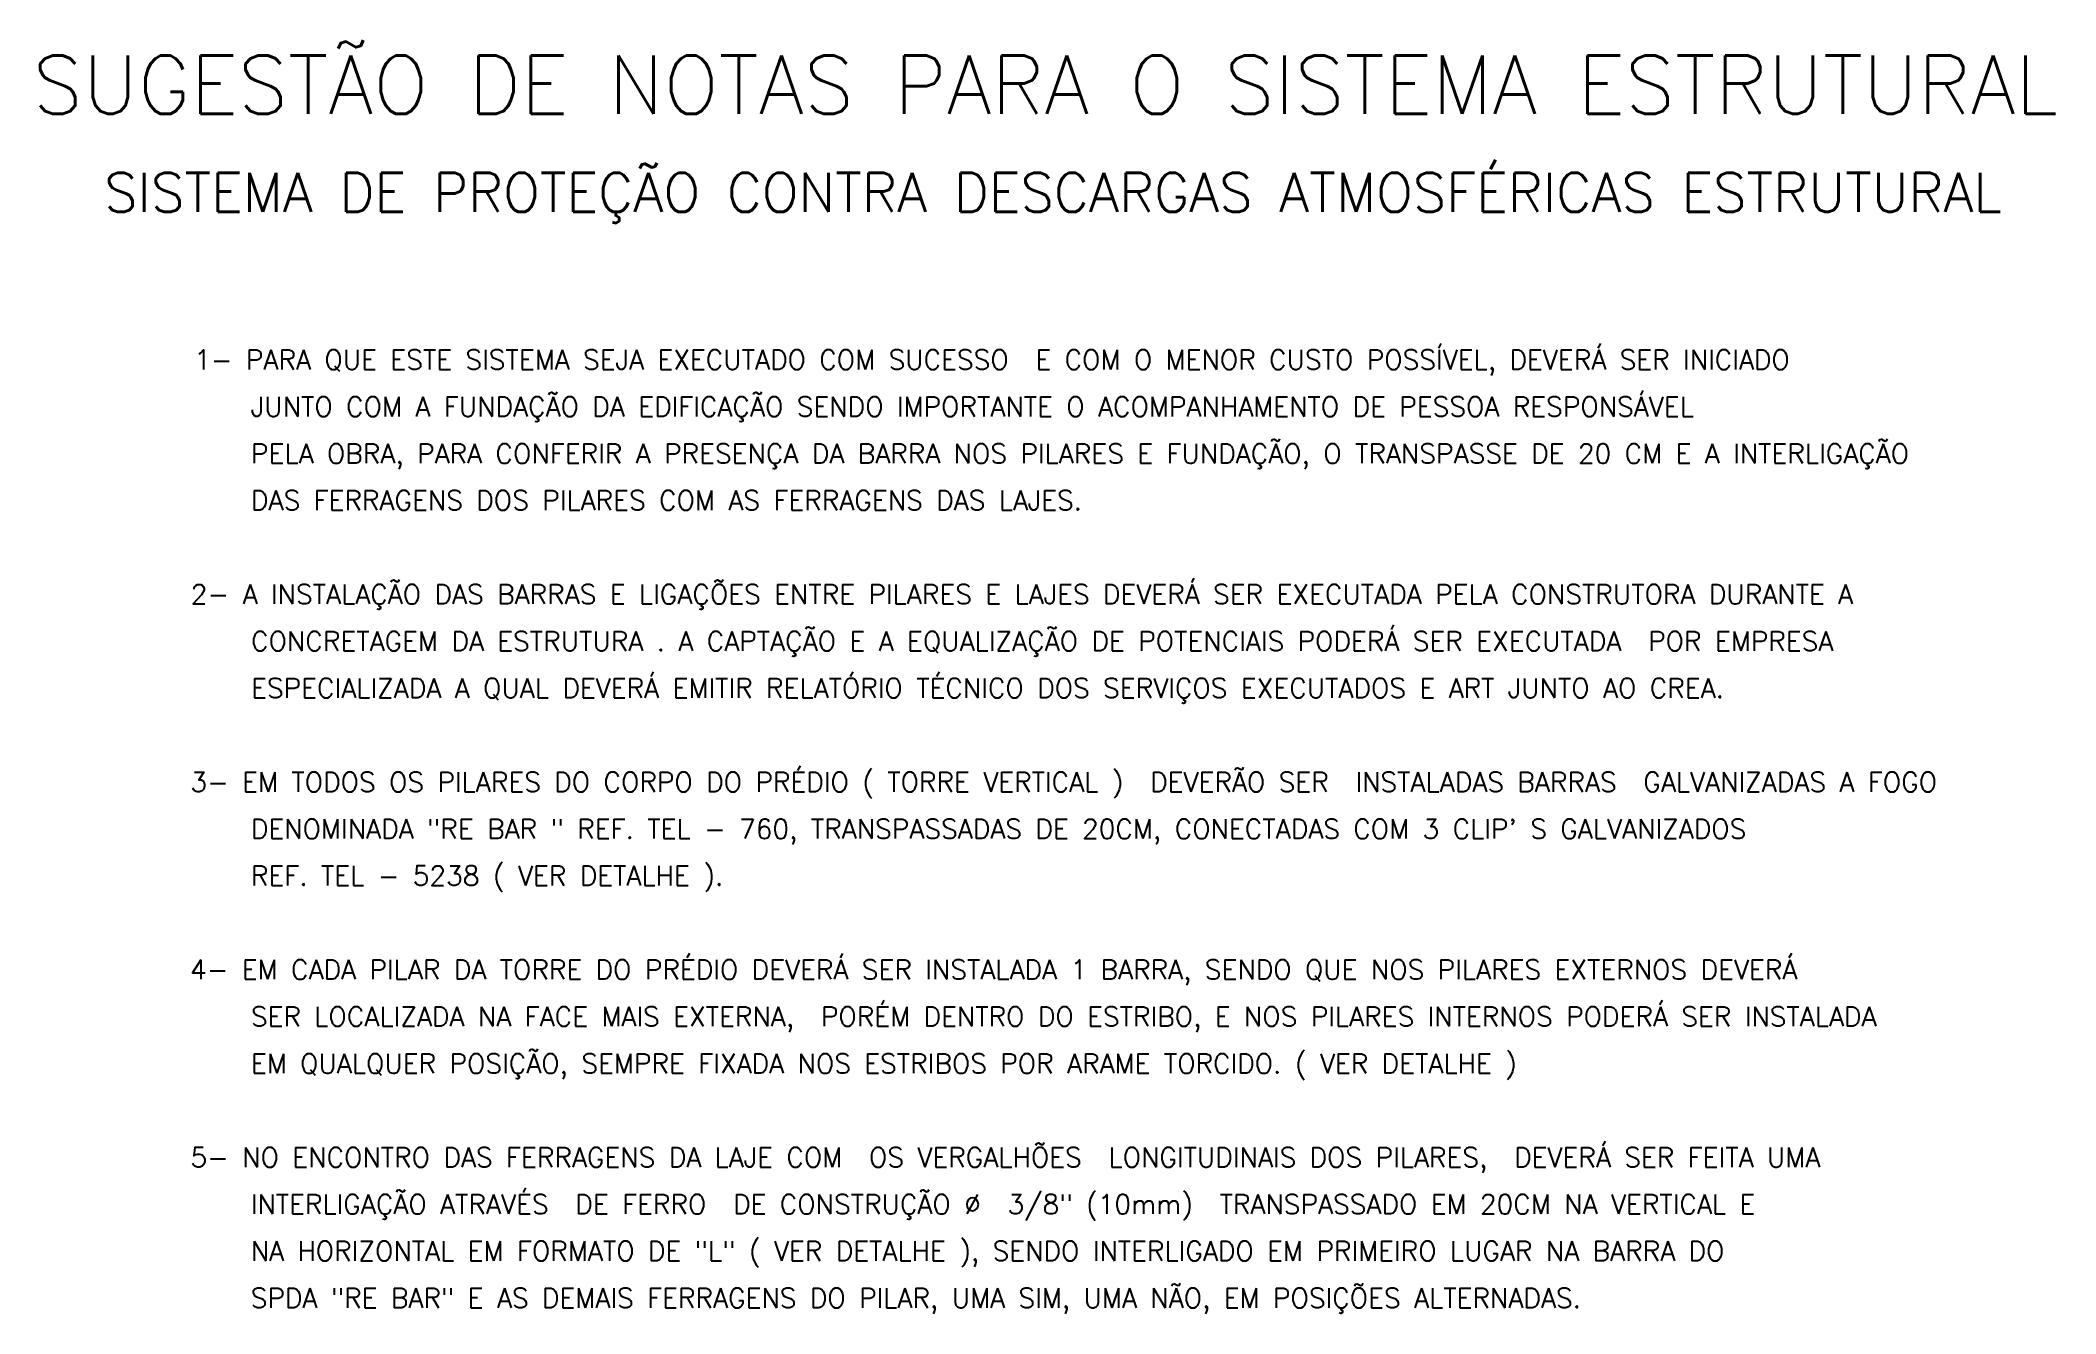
# Model space of a CAD drawing. Header units: millimetres. Extents: x -6476 to -6455.3, y -4492.5 to -4479.4.
import ezdxf

# ---------------------------------------------------------------- set-up
doc = ezdxf.new("R2010")
doc.units = ezdxf.units.MM
doc.header["$LTSCALE"] = 10
doc.layers.add('Termotécnica', color=7, linetype='Continuous')
doc.styles.add('140CL', font='romans.shx', dxfattribs={"height": 3.5})
doc.styles.add('r80', font='romans.shx')

msp = doc.modelspace()

# ---------------------------------------------------------------- texts
at = {"layer": 'Termotécnica', "color": 6, "style": '140CL'}
for s, height, p in [('SUGESTÃO DE NOTAS PARA O SISTEMA ESTRUTURAL', 0.6, (-6476.106, -4480.181)), ('SISTEMA DE PROTEÇÃO CONTRA DESCARGAS ATMOSFÉRICAS ESTRUTURAL', 0.4, (-6475.372, -4481.187))]:
    msp.add_text(s, height=height, dxfattribs=at).set_placement(p)
at = {"layer": 'Termotécnica', "color": 2, "style": 'r80'}
for s, p in [('1- PARA QUE ESTE SISTEMA SEJA EXECUTADO COM SUCESSO  E COM O MENOR CUSTO POSSÍVEL, DEVERÁ SER INICIADO ', (-6474.448, -4482.805)), ('JUNTO COM A FUNDAÇÃO DA EDIFICAÇÃO SENDO IMPORTANTE O ACOMPANHAMENTO DE PESSOA RESPONSÁVEL ', (-6473.865, -4483.287)), ('PELA OBRA, PARA CONFERIR A PRESENÇA DA BARRA NOS PILARES E FUNDAÇÃO, O TRANSPASSE DE 20 CM E A INTERLIGAÇÃO', (-6473.865, -4483.769)), ('DAS FERRAGENS DOS PILARES COM AS FERRAGENS DAS LAJES.', (-6473.865, -4484.249)), ('2- A INSTALAÇÃO DAS BARRAS E LIGAÇÕES ENTRE PILARES E LAJES DEVERÁ SER EXECUTADA PELA CONSTRUTORA DURANTE A', (-6474.483, -4485.214)), ('CONCRETAGEM DA ESTRUTURA . A CAPTAÇÃO E A EQUALIZAÇÃO DE POTENCIAIS PODERÁ SER EXECUTADA  POR EMPRESA', (-6473.864, -4485.696)), ('ESPECIALIZADA A QUAL DEVERÁ EMITIR RELATÓRIO TÉCNICO DOS SERVIÇOS EXECUTADOS E ART JUNTO AO CREA.', (-6473.864, -4486.178)), ('3- EM TODOS OS PILARES DO CORPO DO PRÉDIO ( TORRE VERTICAL )  DEVERÃO SER  INSTALADAS BARRAS  GALVANIZADAS A FOGO', (-6474.487, -4487.143)), ('DENOMINADA "RE BAR " REF. TEL - 760, TRANSPASSADAS DE 20CM, CONECTADAS COM 3 CLIP\' S GALVANIZADOS  ', (-6473.866, -4487.624)), ('REF. TEL - 5238 ( VER DETALHE ).', (-6473.866, -4488.105)), ('4- EM CADA PILAR DA TORRE DO PRÉDIO DEVERÁ SER INSTALADA 1 BARRA, SENDO QUE NOS PILARES EXTERNOS DEVERÁ', (-6474.491, -4489.069)), ('SER LOCALIZADA NA FACE MAIS EXTERNA,  PORÉM DENTRO DO ESTRIBO, E NOS PILARES INTERNOS PODERÁ SER INSTALADA ', (-6473.866, -4489.551)), ('EM QUALQUER POSIÇÃO, SEMPRE FIXADA NOS ESTRIBOS POR ARAME TORCIDO. ( VER DETALHE )', (-6473.866, -4490.034)), ('5- NO ENCONTRO DAS FERRAGENS DA LAJE COM  OS VERGALHÕES  LONGITUDINAIS DOS PILARES,  DEVERÁ SER FEITA UMA', (-6474.486, -4490.997)), ('INTERLIGAÇÃO ATRAVÉS  DE FERRO  DE CONSTRUÇÃO %%C  3/8" (10mm)  TRANSPASSADO EM 20CM NA VERTICAL E', (-6473.868, -4491.479)), ('NA HORIZONTAL EM FORMATO DE "L" ( VER DETALHE ), SENDO INTERLIGADO EM PRIMEIRO LUGAR NA BARRA DO ', (-6473.868, -4491.96)), ('SPDA "RE BAR" E AS DEMAIS FERRAGENS DO PILAR, UMA SIM, UMA NÃO, EM POSIÇÕES ALTERNADAS.', (-6473.868, -4492.443))]:
    msp.add_text(s, height=0.2, dxfattribs=at).set_placement(p)

doc.saveas('drawing.dxf')
